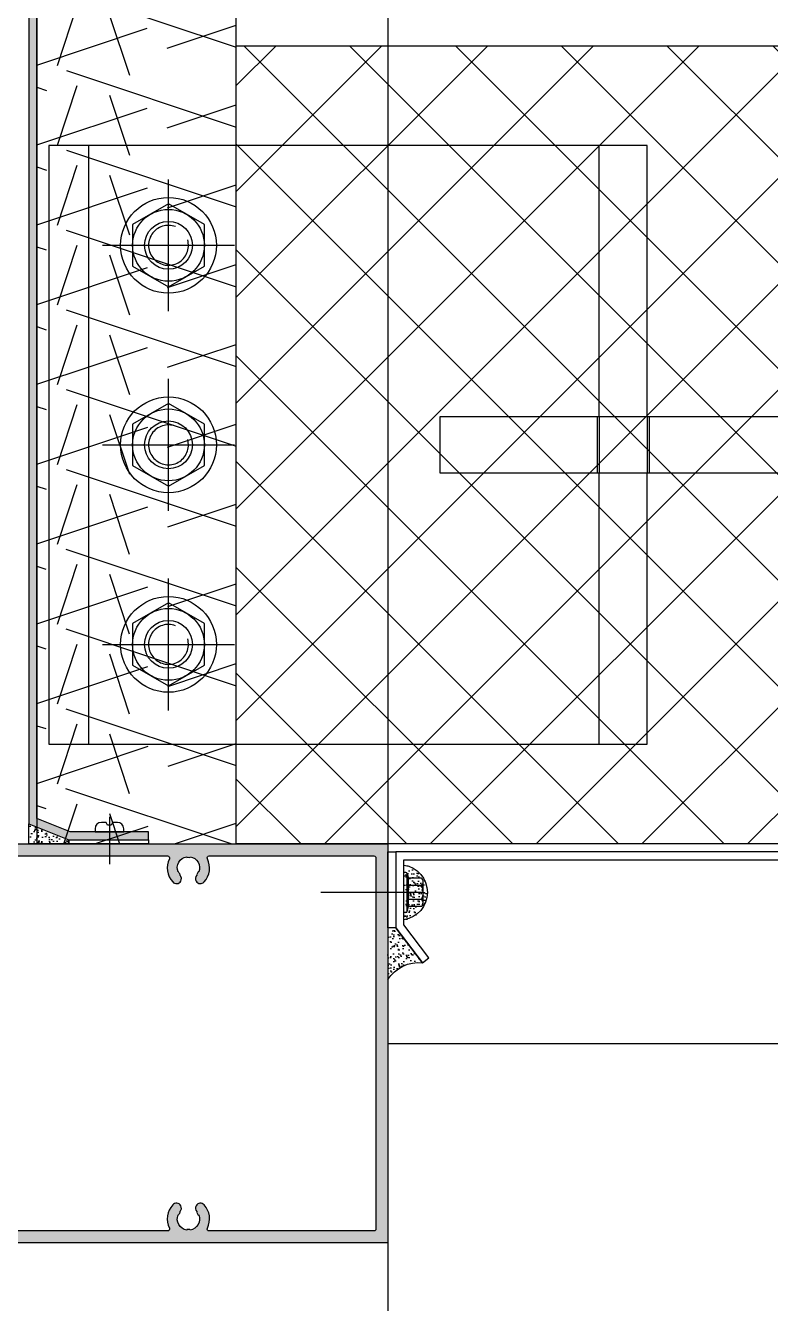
# Model space of a CAD drawing. Header units: millimetres. Extents: x 434053 to 1059003, y -2417481 to 936527.
# Drawn here: x 641178.7 to 641365.5, y -2239631.4 to -2239311.1 of the extents above; entities that cross this region are included whole.
import ezdxf

# ---------------------------------------------------------------- set-up
doc = ezdxf.new("R2010")
doc.units = ezdxf.units.MM
doc.header["$LTSCALE"] = 1000
doc.header["$MEASUREMENT"] = 0
for name, pattern in [('CENTER', [2, 1.25, -0.25, 0.25, -0.25]), ('CENTER2', [1.125, 0.75, -0.125, 0.125, -0.125]), ('HIDDEN', [9.524999999999999, 6.35, -3.175]), ('HIDDENX2', [19.049999999999997, 12.7, -6.35])]:
    doc.linetypes.add(name, pattern=pattern)
doc.layers.add('A-DETL-0001', color=4, linetype='Continuous', lineweight=15)
for name, color, linetype in [('ALUM', 1, 'Continuous'), ('DIM', 3, 'Continuous'), ('ELASTROMER-V', 241, 'Continuous'), ('EXTRUSION-V', 141, 'Continuous'), ('EXTRUSION1', 4, 'Continuous'), ('EXTRUSION2', 133, 'Continuous'), ('FASTENER', 191, 'Continuous'), ('GRID', 8, 'CENTER'), ('HZHZNEWPLOTLAYER#@$TT', 7, 'Continuous'), ('INSUL', 8, 'HIDDEN'), ('SILICONE', 8, 'Continuous'), ('STEEL', 3, 'Continuous'), ('STRUCTURE', 5, 'Continuous'), ('型材断面填充', 254, 'Continuous'), ('铝板断面填充', 14, 'Continuous')]:
    doc.layers.add(name, color=color, linetype=linetype)

# ---------------------------------------------------------------- blocks, each defined once
blk = doc.blocks.new('20211011-LC12')
at = {"layer": '型材断面填充', "linetype": 'ByBlock'}
h = blk.add_hatch(color=256, dxfattribs=at)
edge = h.paths.add_edge_path(flags=16)
edge.add_arc((44.99995046646291, 47.49991090742333), 0.5, 0, 90)
edge.add_line((44.99995046646291, 47.99991090742333), (30.99997148096008, 47.99991090742697))
edge.add_arc((30.99997148096008, 47.49991090742697), 0.5, 90, 180)
edge.add_line((30.49997148096008, 47.49991090742697), (30.49997148096008, 41.62942495593961))
edge.add_arc((29.99997148096001, 41.62942495593948), 0.5000000000000746, -60.25511870231918, 1.4722445484949276e-11, ccw=False)
edge.add_line((30.24804095014406, 41.19530338488039), (25.75187692749023, 38.62606680043245))
edge.add_arc((25.99994639667428, 38.19194522937336), 0.5000000000000722, 119.7448812976808, 180.0000000000147)
edge.add_line((25.4999463966742, 38.19194522937323), (25.4999463966742, 11.49991367585972))
edge.add_arc((25.9999463966742, 11.49991367585972), 0.5, 180, 270)
edge.add_line((25.9999463966742, 10.99991367585972), (44.99995046646291, 10.99991367585608))
edge.add_arc((44.99995046646291, 11.49991367585608), 0.5, 270, 360)
edge.add_line((45.49995046646291, 11.49991367585608), (45.49995046646291, 47.49991090742333))
edge = h.paths.add_edge_path(flags=16)
edge.add_arc((149.9999677274575, 43.99991090404912), 5.299999999982185, 154.4667710054802, 222.0225913319795)
edge.add_arc((146.9912999442908, 41.28874544056831), 1.250000000002372, 222.0225913320076, 330.0000000004409)
edge.add_arc((146.991299944308, 41.28874544058336), 1.249999999995031, 329.9999999994492, 402.0225913369761)
edge.add_arc((149.9999677272222, 43.99991090431489), 2.799999999964994, 218.5196242606471, 222.022591337007, ccw=False)
edge.add_line((147.8092620219977, 42.25611948533697), (147.9266212562216, 42.34953688277528))
edge.add_arc((149.999967727414, 43.99991090412306), 2.649999999989757, 201.4803757469475, 218.5196242551437, ccw=False)
edge.add_line((147.5340286636201, 43.02952719980749), (147.3944472071889, 42.97459982031796))
edge.add_arc((149.9999677274535, 43.99991090408348), 2.80000000000218, 98.51962425415962, 201.4803757459716, ccw=False)
edge.add_line((149.5851529126376, 46.76901340659606), (149.6073751348558, 46.62066862966822))
edge.add_arc((149.9999677274518, 43.99991090408002), 2.649999999998381, 81.48037574577779, 98.51962425422221, ccw=False)
edge.add_line((150.3925603200478, 46.62066862966822), (150.414782542266, 46.76901340658151))
edge.add_arc((149.9999677274758, 43.99991090408665), 2.799999999980847, -21.480375745893127, 81.48037574630712, ccw=False)
edge.add_line((152.605488247722, 42.97459982033251), (152.4659067912726, 43.02952719981113))
edge.add_arc((149.9999677274848, 43.99991090407001), 2.649999999963366, 321.4803757458682, 338.51962425414524, ccw=False)
edge.add_line((152.0733141986857, 42.34953688277528), (152.1906734329095, 42.25611948533697))
edge.add_arc((149.9999677274761, 43.99991090407291), 2.7999999999778, 317.9774086670887, 321.4803757458903, ccw=False)
edge.add_arc((153.0086355105848, 41.28874544055471), 1.2499999999839, 137.9774086670813, 209.9999999993287)
edge.add_arc((153.0086355105922, 41.28874544059364), 1.250000000009841, 210.0000000007027, 317.9774086799817)
edge.add_arc((149.9999677273191, 43.99991090303279), 5.299999999371392, 317.9774086799838, 385.533228998954)
edge.add_arc((155.2335133676093, 46.49991090777562), 0.5000000000005931, 89.99999999995771, 205.5332289990933, ccw=False)
edge.add_line((155.2335133676097, 46.99991090777621), (196.4999677271699, 46.99991090777621))
edge.add_arc((196.4999677271699, 46.49991090777621), 0.5, 0, 90, ccw=False)
edge.add_line((196.9999677271699, 46.49991090777621), (196.9999677271699, -46.50008909222379))
edge.add_arc((196.4999677271699, -46.50008909222379), 0.5, -90, 0, ccw=False)
edge.add_line((196.4999677271699, -47.00008909222379), (155.2335133676133, -47.00008909222379))
edge.add_arc((155.2335133676145, -46.50008909222562), 0.4999999999981668, 154.4667710009284, 269.9999999998665, ccw=False)
edge.add_arc((149.9999677273338, -44.00008908745983), 5.299999999375096, 334.4667710007754, 402.0225913199459)
edge.add_arc((153.0086355106098, -41.2889236250227), 1.250000000012796, 42.0225913198766, 149.9999999990068)
edge.add_arc((153.0086355106102, -41.28892362497651), 1.249999999990001, 150.000000000849, 222.0225913322366)
edge.add_arc((149.9999677274278, -44.00008908850176), 2.800000000031143, 38.51962425341719, 42.02259133231382, ccw=False)
edge.add_line((152.1906734329241, -42.25629766975908), (152.0733141987039, -42.34971506719739))
edge.add_arc((149.9999677274898, -44.00008908849453), 2.64999999997516, 21.48037574572578, 38.5196242539954, ccw=False)
edge.add_line((152.4659067912908, -43.02970538423688), (152.6054882477438, -42.97477800475463))
edge.add_arc((149.9999677274895, -44.00008908850669), 2.799999999987707, -81.48037574615881, 21.480375745792287, ccw=False)
edge.add_line((150.4147825422879, -46.76919159100726), (150.392560320066, -46.62084681409397))
edge.add_arc((149.99996772747, -44.00008908851306), 2.649999999991179, 261.4803757457545, 278.5196242542455, ccw=False)
edge.add_line((149.607375134874, -46.62084681409397), (149.5851529126594, -46.76919159102181))
edge.add_arc((149.9999677274713, -44.00008908850853), 2.800000000002273, 158.5196242542045, 261.48037574592416, ccw=False)
edge.add_line((147.3944472072035, -42.97477800475099), (147.5340286636383, -43.02970538423324))
edge.add_arc((149.9999677274603, -44.00008908856505), 2.650000000021864, 141.48037574496, 158.5196242529483, ccw=False)
edge.add_line((147.9266212562397, -42.34971506720103), (147.8092620220159, -42.25629766976272))
edge.add_arc((149.9999677272715, -44.00008908887715), 2.800000000074363, 137.9774086613496, 141.4803757375638, ccw=False)
edge.add_arc((146.9912999443257, -41.28892362501345), 1.249999999997598, 317.9774086631735, 390.0000000007128)
edge.add_arc((146.99129994431, -41.2889236249865), 1.249999999997777, 29.99999999928112, 137.977408668044)
edge.add_arc((149.9999677274575, -44.00008908847506), 5.299999999968509, 137.9774086678316, 205.5332289948497)
edge.add_arc((144.7664220870027, -46.50008909283886), 0.4999999993885642, -90.00000000040058, 25.533228995279387, ccw=False)
edge.add_line((144.7664220869992, -47.00008909222743), (77.23351281481882, -47.00008909222379))
edge.add_arc((77.23351281482269, -46.50008909222416), 0.4999999999996305, 154.4667710196739, 269.9999999995571, ccw=False)
edge.add_arc((71.99996717372757, -44.00008908917734), 5.2999999993676, 334.4667710195702, 402.0225913200246)
edge.add_arc((75.00863495699468, -41.28892362674407), 1.250000000014449, 42.02259132006964, 149.9999999990196)
edge.add_arc((75.00863495699342, -41.28892362669682), 1.249999999989737, 150.000000000866, 222.0225913327244)
edge.add_arc((71.99996717384312, -44.00008909023255), 2.800000000014636, 38.51962425404338, 42.02259133269388, ccw=False)
edge.add_line((74.19067287930739, -42.2562976714762), (74.07331364508718, -42.34971506891816))
edge.add_arc((71.99996717388355, -44.00008909021446), 2.64999999996647, 21.48037574586499, 38.51962425412188, ccw=False)
edge.add_line((74.46590623767406, -43.029705385954), (74.60548769412708, -42.97477800647539))
edge.add_arc((71.99996717388368, -44.0000890902311), 2.799999999978886, -81.4803757463576, 21.48037574594349, ccw=False)
edge.add_line((72.41478198867117, -46.76919159272438), (72.3925597664529, -46.62084681581109))
edge.add_arc((71.99996717385511, -44.00008909021927), 2.650000000002241, 261.4803757457505, 278.5196242542495, ccw=False)
edge.add_line((71.60737458125732, -46.62084681581109), (71.5851523590427, -46.76919159273893))
edge.add_arc((71.9999671738546, -44.00008909022566), 2.800000000002273, 158.5196242542045, 261.48037574592416, ccw=False)
edge.add_line((69.39444665358678, -42.97477800646811), (69.53402811002161, -43.02970538595036))
edge.add_arc((71.99996717384359, -44.00008909028218), 2.650000000021877, 141.4803757449602, 158.5196242529483, ccw=False)
edge.add_line((69.92662070262304, -42.34971506891816), (69.8092614683992, -42.25629767147984))
edge.add_arc((71.99996717365867, -44.00008909059759), 2.800000000079483, 137.9774086613527, 141.4803757375606, ccw=False)
edge.add_arc((68.99129939071263, -41.28892362673096), 1.24999999999467, 317.9774086630762, 390.0000000008104)
edge.add_arc((68.99129939069567, -41.28892362671115), 1.24999999999945, 29.99999999963546, 137.9774086678739)
edge.add_arc((71.99996717385162, -44.00008909019281), 5.29999999997183, 137.9774086679079, 205.5332289760399)
edge.add_arc((66.76642153256614, -46.50008909283731), 0.4999999993937493, -89.99999999983072, 25.533228975857583, ccw=False)
edge.add_line((66.76642153256762, -47.00008909223106), (53.99997437780257, -47.00008909222379))
edge.add_arc((53.99997437780257, -46.50008909222379), 0.5, 180, 270, ccw=False)
edge.add_line((53.49997437780257, -46.50008909222379), (53.49997437780257, -41.0492827536109))
edge.add_arc((52.99997437780272, -41.04928275361116), 0.4999999999998508, 3.012621394283142e-11, 60.2551187032944)
edge.add_line((53.24804384697927, -40.61516118254804), (48.75187982433636, -38.04592459819105))
edge.add_arc((48.99994929351042, -37.61180302713355), 0.4999999999937293, 179.9999999998022, 240.2551187032219, ccw=False)
edge.add_line((48.49994929351669, -37.61180302713183), (48.49994929351669, -21.42003070778082))
edge.add_line((48.49994929351669, -21.42003070778082), (51.49994818768027, -19.42003353000109))
edge.add_line((51.49994818768027, -19.42003353000109), (51.49995242101431, -10.58014171368632))
edge.add_line((51.49995242101431, -10.58014171368632), (48.49994929351669, -8.580141713686317))
edge.add_line((48.49994929351669, -8.580141713686317), (48.49994929351305, 46.49991090777621))
edge.add_arc((48.99994929351305, 46.49991090777621), 0.5, 90, 180, ccw=False)
edge.add_line((48.99994929351305, 46.99991090777621), (66.76642153254579, 46.99991090777621))
edge.add_arc((66.76642153254585, 46.49991090838004), 0.4999999993961737, -25.53322897587941, 90.00000000000648, ccw=False)
edge.add_arc((71.99996717384073, 43.99991090573047), 5.29999999998008, 154.4667710239566, 222.0225913319557)
edge.add_arc((68.99129939067411, 41.28874544225269), 1.250000000002382, 222.0225913320071, 330.0000000004407)
edge.add_arc((68.99129939069093, 41.2887454422677), 1.249999999995329, 329.9999999994593, 402.0225913369661)
edge.add_arc((71.99996717361542, 43.9999109060077), 2.799999999978036, 218.5196242606551, 222.0225913369986, ccw=False)
edge.add_line((69.80926146838101, 42.25611948702135), (69.92662070260485, 42.34953688445967))
edge.add_arc((71.99996717379726, 43.99991090580745), 2.649999999989746, 201.4803757469476, 218.5196242551439, ccw=False)
edge.add_line((69.53402811000342, 43.02952720149187), (69.39444665357223, 42.97459982200235))
edge.add_arc((71.99996717383682, 43.99991090576786), 2.800000000002193, 98.51962425415991, 201.4803757459715, ccw=False)
edge.add_line((71.58515235902087, 46.76901340828044), (71.60737458123913, 46.6206686313526))
edge.add_arc((71.9999671738351, 43.99991090576441), 2.649999999998381, 81.48037574577779, 98.51962425422221, ccw=False)
edge.add_line((72.39255976643108, 46.6206686313526), (72.41478198864934, 46.76901340826589))
edge.add_arc((71.99996717385912, 43.99991090577103), 2.799999999980847, -21.480375745893127, 81.48037574630712, ccw=False)
edge.add_line((74.60548769410525, 42.9745998220169), (74.46590623765587, 43.02952720149551))
edge.add_arc((71.99996717387123, 43.99991090575257), 2.649999999959764, 321.4803757458565, 338.51962425415684, ccw=False)
edge.add_line((74.07331364506899, 42.34953688445967), (74.19067287929283, 42.25611948702135))
edge.add_arc((71.9999671738591, 43.99991090575755), 2.799999999978197, 317.9774086670888, 321.4803757458899, ccw=False)
edge.add_arc((75.00863495696483, 41.28874544223943), 1.249999999981275, 137.9774086669939, 209.9999999994161)
edge.add_arc((75.00863495697662, 41.28874544228518), 1.25000000001437, 210.0000000009619, 317.9774086801752)
edge.add_arc((71.99996717370281, 43.99991090471644), 5.29999999937113, 317.9774086800978, 385.5332289805276)
edge.add_arc((77.23351281479559, 46.49991090777398), 0.4999999999985966, 89.99999999983879, 205.5332289805141, ccw=False)
edge.add_line((77.233512814797, 46.99991090777257), (144.7664220869701, 46.99991090778349))
edge.add_arc((144.7664220869692, 46.49991090838878), 0.49999999939471, -25.53322899462478, 89.99999999989899, ccw=False)
edge = h.paths.add_edge_path()
edge.add_arc((46.49994929364766, -48.00008909233657), 1, 89.99999999583122, 180, ccw=False)
edge.add_line((46.49994929372042, -47.00008909233657), (46.69997437796701, -47.00008909235112))
edge.add_arc((46.69997437794882, -47.30008909233584), 0.2999999999847205, 6.947971087356564e-10, 89.99999999652601, ccw=False)
edge.add_line((46.99997437793354, -47.3000890923322), (46.99997437793354, -48.00008909235839))
edge.add_arc((47.49997437792626, -48.00008909235112), 0.499999999992724, 180.0000000008338, 270.0000000008338)
edge.add_line((47.49997437793354, -48.50008909234384), (48.61719215938865, -48.50008909234384))
edge.add_arc((48.61719215938988, -48.00008909235079), 0.4999999999930509, 269.9999999998591, 299.7448812970081)
edge.add_line((48.86526162856535, -48.4342106634067), (50.24804384711024, -47.64404939566521))
edge.add_arc((49.99997437792939, -47.20992782459959), 0.5000000000041475, 299.7448812969915, 360.000000000101)
edge.add_line((50.49997437793354, -47.20992782459871), (50.49997437793354, -42.79025036010353))
edge.add_arc((49.99997437794116, -42.79025036010413), 0.4999999999923759, 6.920886986970144e-11, 60.25511870235114)
edge.add_line((50.24804384712115, -42.35612878905158), (48.86526162856899, -41.56596752128462))
edge.add_arc((48.61719215938529, -42.00008909234391), 0.5000000000000704, 60.25511870236548, 90.00000000003176)
edge.add_line((48.61719215938501, -41.50008909234384), (47.49997437793354, -41.50008909235839))
edge.add_arc((47.49997437793354, -42.00008909235839), 0.5, 90, 180)
edge.add_line((46.99997437793354, -42.00008909235839), (46.99997437792626, -42.70008909237731))
edge.add_arc((46.69997437794154, -42.70008909238095), 0.2999999999847205, -90.00000000347399, 6.947971087356564e-10, ccw=False)
edge.add_line((46.69997437792335, -43.00008909236567), (46.49994929357854, -43.00008909235112))
edge.add_arc((46.49994929365116, -42.00008909235098), 1.000000000000135, 180.0000423203751, 269.99999999583895, ccw=False)
edge.add_line((45.4999492936513, -42.00008983098087), (45.49993062815338, -16.72968895943995))
edge.add_arc((45.69993062815482, -16.72968881171576), 0.2000000000014998, 60.882262584501916, 180.0000423198632, ccw=False)
edge.add_line((45.79725179941306, -16.55496448706253), (48.20262716152502, -17.89475474253049))
edge.add_arc((48.29994833278484, -17.72003041787997), 0.1999999999999119, 240.8822625837279, 359.9999584659344)
edge.add_line((48.4999483327847, -17.72003056286121), (48.49995227616455, -12.28014185873326))
edge.add_arc((48.2999522761631, -12.2801417137521), 0.2000000000015049, 359.9999584659582, 479.1177374154966)
edge.add_line((48.20263110490487, -12.10541738909887), (45.79727371288027, -13.44519763524659))
edge.add_arc((45.69995254162206, -13.27047331059337), 0.2000000000014782, 180.0000089597035, 299.11773741549325, ccw=False)
edge.add_line((45.49995254162059, -13.27047334186864), (45.49994929364766, 7.499917070166703))
edge.add_arc((44.99994929364765, 7.499916991979271), 0.5000000000000132, 8.959619687905531e-06, 90.00001743023843)
edge.add_line((44.99994914154013, 7.999916991979262), (24.99994914161289, 7.999910907685262))
edge.add_arc((24.99994929372225, 7.499910907683454), 0.5000000000018305, 90.00001743044888, 179.9999999997929)
edge.add_line((24.49994929372042, 7.499910907685262), (24.49994929372042, 4.999910907685262))
edge.add_arc((24.99994929372042, 4.999910907685262), 0.5, 180, 270)
edge.add_line((24.99994929372042, 4.499910907685262), (26.99994929372042, 4.499910907685262))
edge.add_arc((26.99994929372042, 3.999910907685262), 0.5, 0, 90, ccw=False)
edge.add_line((27.49994929372042, 3.999910907685262), (27.49994929372042, 2.999910907685262))
edge.add_arc((26.99994929372042, 2.999910907685262), 0.5, -90, 0, ccw=False)
edge.add_line((26.99994929372042, 2.499910907685262), (22.99994929372042, 2.499910907685262))
edge.add_arc((22.99994929372042, 2.999910907685262), 0.5, 180, 270, ccw=False)
edge.add_line((22.49994929372042, 2.999910907685262), (22.49994929372042, 7.499910907685262))
edge.add_arc((21.99994929372042, 7.499910907685262), 0.5, 0, 90)
edge.add_line((21.99994929372042, 7.999910907685262), (2.49994929372042, 7.999910907685262))
edge.add_arc((2.49994929372042, 7.499910907685262), 0.5, 90, 180)
edge.add_line((1.99994929372042, 7.499910907685262), (1.99994929372042, 5.999910907685262))
edge.add_arc((2.49994929372042, 5.999910907685262), 0.5, 180, 270)
edge.add_line((2.49994929372042, 5.499910907685262), (4.49994929372042, 5.499910907685262))
edge.add_arc((4.49994929372042, 4.999910907685262), 0.5, 0, 90, ccw=False)
edge.add_line((4.99994929372042, 4.999910907685262), (4.99994929372042, 3.999910907685262))
edge.add_arc((4.49994929372042, 3.999910907685262), 0.5, -90, 0, ccw=False)
edge.add_line((4.49994929372042, 3.499910907685262), (0.4999492937204195, 3.499910907685262))
edge.add_arc((0.4999492937204195, 3.999910907685262), 0.5, 180, 270, ccw=False)
edge.add_line((-5.070627958048135e-05, 3.999910907685262), (-5.070627594250254e-05, 10.49991090768526))
edge.add_arc((0.4999492937240599, 10.49991090768526), 0.5000000000000024, 90.00000795535311, 180.0000000000002, ccw=False)
edge.add_line((0.4999492243005079, 10.99991090768526), (22.99994646609412, 10.99991403180684))
edge.add_arc((22.99994639666874, 11.49991403181229), 0.50000000000546, 270.0000079555617, 359.9999999997918)
edge.add_line((23.4999463966742, 11.49991403181048), (23.4999463966742, 41.99990875912408))
edge.add_arc((24.4999463966742, 41.99990875912408), 1, 89.99999999583122, 180, ccw=False)
edge.add_line((24.49994639674696, 42.99990875912408), (24.69997148099355, 42.99990875910953))
edge.add_arc((24.69997148096809, 42.69990875912481), 0.2999999999847205, -6.947971087356564e-10, 89.99999999513642, ccw=False)
edge.add_line((24.99997148095281, 42.69990875912117), (24.99997148096008, 41.99990875910225))
edge.add_arc((25.49997148096008, 41.99990875910225), 0.5, 180, 270)
edge.add_line((25.49997148096008, 41.49990875910225), (26.61718926241156, 41.49990875910225))
edge.add_arc((26.61718926241183, 41.99990875910233), 0.500000000000071, 269.9999999999682, 299.7448812976345)
edge.add_line((26.86525873159553, 41.56578718804303), (28.2480409501477, 42.35594845580999))
edge.add_arc((27.99997148096771, 42.79007002686254), 0.4999999999923757, 299.7448812976489, 359.9999999999308)
edge.add_line((28.49997148096008, 42.79007002686194), (28.49997148096008, 47.20974749135712))
edge.add_arc((27.99997148095594, 47.209747491358), 0.5000000000041496, 359.999999999899, 420.2551187030085)
edge.add_line((28.24804095013678, 47.64386906242362), (26.86525873159189, 48.43403033016511))
edge.add_arc((26.61718926241642, 47.9999087591092), 0.4999999999930516, 60.25511870299184, 90.00000000014089)
edge.add_line((26.6171892624152, 48.49990875910225), (25.49997148096008, 48.49990875910225))
edge.add_arc((25.49997148096008, 47.99990875910225), 0.5, 90, 180)
edge.add_line((24.99997148096008, 47.99990875910225), (24.99997148096008, 47.29990875909061))
edge.add_arc((24.69997148096809, 47.29990875908697), 0.2999999999919964, -90.00000000347399, 6.947971087356564e-10, ccw=False)
edge.add_line((24.6999714809499, 46.99990875909498), (24.49997148088733, 46.99990875910953))
edge.add_arc((24.49997148096008, 47.99990875910952), 0.9999999999999929, 180.0000000008334, 269.9999999958314, ccw=False)
edge.add_line((23.49997148096008, 47.99990875909498), (23.49997148093098, 49.99991090739422))
edge.add_line((23.49997148093098, 49.99991090739422), (199.9999677273008, 49.99991090771437))
edge.add_line((199.9999677273008, 49.99991090771437), (199.9999677273008, -50.00008909228563))
edge.add_line((199.9999677273008, -50.00008909228563), (45.49997437790444, -50.00008909228563))
edge.add_line((45.49997437790444, -50.00008909228563), (45.49994929364766, -48.00008909233657))
at = {"color": 0, "linetype": 'ByBlock', "elevation": -4.022694582720726e-08}
for points in [[(45.49994929364766, -48.00008909233657, -0.4142135623944058), (46.49994929372042, -47.00008909233657), (46.69997437796701, -47.00008909235112, -0.4142135623517843), (46.99997437793354, -47.3000890923322), (46.99997437793354, -48.00008909235839, 0.414213562373095), (47.49997437793354, -48.50008909234384), (48.61719215938865, -48.50008909234384, 0.1305202039166724), (48.86526162856535, -48.4342106634067), (50.24804384711024, -47.64404939566521, 0.2691426359081674), (50.49997437793354, -47.20992782459871), (50.49997437793354, -42.79025036010353, 0.269142635904296), (50.24804384712115, -42.35612878905158), (48.86526162856899, -41.56596752128462, 0.130520203918967), (48.61719215938501, -41.50008909234384), (47.49997437793354, -41.50008909235839, 0.414213562373095), (46.99997437793354, -42.00008909235839), (46.99997437792626, -42.70008909237731, -0.4142135623944058), (46.69997437792335, -43.00008909236567), (46.49994929357854, -43.00008909235112, -0.4142133460121555), (45.4999492936513, -42.00008983098087), (45.49993062815338, -16.72968895943995, -0.5722290760880104), (45.79725179941306, -16.55496448706253), (48.20262716152502, -17.89475474253049, 0.5722285904042371), (48.4999483327847, -17.72003056286121), (48.49995227616455, -12.28014185873326, 0.5722290715364698), (48.20263110490487, -12.10541738909887), (45.79727371288027, -13.44519763524659, -0.5722287790728575), (45.49995254162059, -13.27047334186864), (45.49994929364766, 7.499917070166703, 0.4142136056744826), (44.99994914154013, 7.999916991979262), (24.99994914161289, 7.999910907685262, 0.4142134732684375), (24.49994929372042, 7.499910907685262), (24.49994929372042, 4.999910907685262, 0.414213562373095), (24.99994929372042, 4.499910907685262), (26.99994929372042, 4.499910907685262, -0.414213562373095), (27.49994929372042, 3.999910907685262), (27.49994929372042, 2.999910907685262, -0.414213562373095), (26.99994929372042, 2.499910907685262), (22.99994929372042, 2.499910907685262, -0.414213562373095), (22.49994929372042, 2.999910907685262), (22.49994929372042, 7.499910907685262, 0.414213562373095), (21.99994929372042, 7.999910907685262), (2.49994929372042, 7.999910907685262, 0.414213562373095), (1.99994929372042, 7.499910907685262), (1.99994929372042, 5.999910907685262, 0.414213562373095), (2.49994929372042, 5.499910907685262), (4.49994929372042, 5.499910907685262, -0.414213562373095), (4.99994929372042, 4.999910907685262), (4.99994929372042, 3.999910907685262, -0.414213562373095), (4.49994929372042, 3.499910907685262), (0.4999492937204195, 3.499910907685262, -0.414213562373095), (-5.070627958048135e-05, 3.999910907685262), (-5.070627594250254e-05, 10.49991090768526, -0.4142135217057218), (0.4999492243005079, 10.99991090768526), (22.99994646609412, 10.99991403180684, 0.4142135217035907), (23.4999463966742, 11.49991403181048), (23.4999463966742, 41.99990875912408, -0.414213562394405), (24.49994639674696, 42.99990875912408), (24.69997148099355, 42.99990875910953, -0.414213562351785), (24.99997148095281, 42.69990875912117), (24.99997148096008, 41.99990875910225, 0.414213562373095), (25.49997148096008, 41.49990875910225), (26.61718926241156, 41.49990875910225, 0.130520203918967), (26.86525873159553, 41.56578718804303), (28.2480409501477, 42.35594845580999, 0.2691426359042959), (28.49997148096008, 42.79007002686194), (28.49997148096008, 47.20974749135712, 0.2691426359081674), (28.24804095013678, 47.64386906242362), (26.86525873159189, 48.43403033016511, 0.1305202039166723), (26.6171892624152, 48.49990875910225), (25.49997148096008, 48.49990875910225, 0.414213562373095), (24.99997148096008, 47.99990875910225), (24.99997148096008, 47.29990875909061, -0.4142135623944066), (24.6999714809499, 46.99990875909498), (24.49997148088733, 46.99990875910953, -0.4142135623475247), (23.49997148096008, 47.99990875909498), (23.49997148093098, 49.99991090739422), (199.9999677273008, 49.99991090771437), (199.9999677273008, -50.00008909228563), (45.49997437790444, -50.00008909228563)], [(45.49995046646291, 47.49991090742333, 0.414213562373095), (44.99995046646291, 47.99991090742333), (30.99997148096008, 47.99991090742697, 0.414213562373095), (30.49997148096008, 47.49991090742697), (30.49997148096008, 41.62942495593961, -0.2691426359045379), (30.24804095014406, 41.19530338488039), (25.75187692749023, 38.62606680043245, 0.2691426359045379), (25.4999463966742, 38.19194522937323), (25.4999463966742, 11.49991367585972, 0.414213562373095), (25.9999463966742, 10.99991367585972), (44.99995046646291, 10.99991367585608, 0.414213562373095), (45.49995046646291, 11.49991367585608)], [(145.2175898140995, 46.28439366687235, 0.303612677781129), (146.0626987766409, 40.45196597652466, 0.5094012912317363), (148.0738316990282, 40.66374544057544, 0.3250286796901563), (147.9199011118799, 42.12552490470262, -0.0152857676314269), (147.8092620219977, 42.25611948533697), (147.9266212562216, 42.34953688277528, -0.07448503859026177), (147.5340286636201, 43.02952719980749), (147.3944472071889, 42.97459982031796, -0.482131661328402), (149.5851529126376, 46.76901340659606), (149.6073751348558, 46.62066862966822, -0.07448503859135051), (150.3925603200478, 46.62066862966822), (150.414782542266, 46.76901340658151, -0.4821316613304922), (152.605488247722, 42.97459982033251), (152.4659067912726, 43.02952719981113, -0.07448503859061623), (152.0733141986857, 42.34953688277528), (152.1906734329095, 42.25611948533697, -0.01528576764208331), (152.0800343429619, 42.12552490460075, 0.3250286796646886), (151.9261037558608, 40.66374544057544, 0.5094012912913376), (153.9372366784228, 40.4519659767393, 0.3036126777452485), (154.7823456399492, 46.28439366596285, -0.5516495924069597), (155.2335133676097, 46.99991090777621), (196.4999677271699, 46.99991090777621, -0.414213562373095), (196.9999677271699, 46.49991090777621), (196.9999677271699, -46.50008909222379, -0.414213562373095), (196.4999677271699, -47.00008909222379), (155.2335133676133, -47.00008909222379, -0.5516495924058413), (154.7823456399565, -46.28457185041407, 0.3036126777462038), (153.9372366784446, -40.45214416116869, 0.5094012912905193), (151.926103755879, -40.66392362499755, 0.3250286796605349), (152.0800343429728, -42.12570308901559, -0.01528576764249802), (152.1906734329241, -42.25629766975908), (152.0733141987039, -42.34971506719739, -0.074485038590583), (152.4659067912908, -43.02970538423688), (152.6054882477438, -42.97477800475463, -0.4821316613291534), (150.4147825422879, -46.76919159100726), (150.392560320066, -46.62084681409397, -0.0744850385915551), (149.607375134874, -46.62084681409397), (149.5851529126594, -46.76919159102181, -0.4821316613279064), (147.3944472072035, -42.97477800475099), (147.5340286636383, -43.02970538423324, -0.0744850385893488), (147.9266212562397, -42.34971506720103), (147.8092620220159, -42.25629766976272, -0.0152857676307917), (147.9199011119017, -42.125703089132, 0.3250286796902154), (148.0738316990464, -40.66392362500119, 0.5094012912335459), (146.0626987766627, -40.45214416094677, 0.3036126777836012), (145.2175898141249, -46.28457185131992, -0.5516495923872767), (144.7664220869992, -47.00008909222743), (77.23351281481882, -47.00008909222379, -0.5516495922973828), (76.78234508709284, -46.28457185055959, 0.3036126776570114), (75.9372361248279, -40.45214416288582, 0.5094012912895279), (73.92610320226231, -40.66392362671832, 0.3250286796628074), (74.08003378936337, -42.12570309074363, -0.01528576764142399), (74.19067287930739, -42.2562976714762), (74.07331364508718, -42.34971506891816, -0.07448503859052753), (74.46590623767406, -43.029705385954), (74.60548769412708, -42.97477800647539, -0.4821316613310349), (72.41478198867117, -46.76919159272438), (72.3925597664529, -46.62084681581109, -0.07448503859158971), (71.60737458125732, -46.62084681581109), (71.5851523590427, -46.76919159273893, -0.4821316613279064), (69.39444665358678, -42.97477800646811), (69.53402811002161, -43.02970538595036, -0.0744850385893488), (69.92662070262304, -42.34971506891816), (69.8092614683992, -42.25629767147984, -0.01528576763076372), (69.91990055828501, -42.12570309084913, 0.325028679691156), (70.07383114542972, -40.66392362671832, 0.5094012912306646), (68.06269822304967, -40.45214416266754, 0.3036126776935992), (67.2175892597661, -46.28457185146908, -0.551649592273514), (66.76642153256762, -47.00008909223106), (53.99997437780257, -47.00008909222379, -0.414213562373095), (53.49997437780257, -46.50008909222379), (53.49997437780257, -41.0492827536109, 0.2691426359088933), (53.24804384697927, -40.61516118254804), (48.75187982433636, -38.04592459819105, -0.2691426359096191), (48.49994929351669, -37.61180302713183), (48.49994929351669, -21.42003070778082), (51.49994818768027, -19.42003353000109), (51.49995242101431, -10.58014171368632), (48.49994929351669, -8.580141713686317), (48.49994929351305, 46.49991090777621, -0.414213562373095), (48.99994929351305, 46.99991090777621), (66.76642153254579, 46.99991090777621, -0.5516495922746322), (67.21758925974791, 46.28439366701059, 0.3036126776929656), (68.0626982230242, 40.45196597820905, 0.5094012912317363), (70.07383114541153, 40.66374544225982, 0.3250286796900571), (69.91990055826318, 42.125524906387, -0.01528576763135572), (69.80926146838101, 42.25611948702135), (69.92662070260485, 42.34953688445967, -0.07448503859026177), (69.53402811000342, 43.02952720149187), (69.39444665357223, 42.97459982200235, -0.482131661328402), (71.58515235902087, 46.76901340828044), (71.60737458123913, 46.6206686313526, -0.07448503859135058), (72.39255976643108, 46.6206686313526), (72.41478198864934, 46.76901340826589, -0.4821316613304922), (74.60548769410525, 42.9745998220169), (74.46590623765587, 43.02952720149551, -0.07448503859071826), (74.07331364506899, 42.34953688445967), (74.19067287929283, 42.25611948702135, -0.01528576764208109), (74.08003378934518, 42.12552490628514, 0.3250286796655306), (73.92610320224412, 40.66374544225982, 0.5094012912909773), (75.93723612481335, 40.45196597843096, 0.3036126776568941), (76.78234508706737, 46.28439366610837, -0.5516495923018961), (77.233512814797, 46.99991090777257), (144.7664220869701, 46.99991090778349, -0.5516495923807181)]]:
    blk.add_lwpolyline(points, format="xyb", close=True, dxfattribs=at)
blk = doc.blocks.new('*U341')
at = {"linetype": 'CENTER2', "ltscale": 0.5}
blk.add_line((0, 5.682552812322683), (0, -12.18191840410441), dxfattribs=at)
at = {"color": 0, "linetype": 'ByBlock'}
blk.add_lwpolyline([(-0.6749999999992724, 2.506874680595502), (-1.174999999999272, 3.599999999998545), (-2.999999999998181, 3.600000000002183, 0.4142135623730951), (-5.399999999999636, 1.200000000000728), (-5.399999999999636, 0), (5.399999999999636, 0), (5.400000000001455, 1.19999999999709, 0.4142135623730951), (3.000000000001819, 3.599999999998545), (1.174999999999272, 3.599999999998545), (0.6749999999992724, 2.506874680595502)], format="xyb", close=True, dxfattribs=at)
blk = doc.blocks.new('*U552')
at = {"layer": 'INSUL'}
h = blk.add_hatch(dxfattribs=at)
h.set_pattern_fill('钻石形', color=256, scale=2.5, style=0, pattern_type=2)
h.set_pattern_definition([(161.57, (-389.9999927866011, 4.500000000016411), (-20.00140612595636, -0.0017275865377142), [-142.3, 15.8]), (18.43, (-394.9999927866011, 4.500000000016411), (-20.00140612595636, 0.0017275865377164), [-142.3, 15.8]), (108.43, (-389.9999927866011, 4.500000000016411), (9.996384096633898, -50.00437910815975), [47.42499999999998, -110.675]), (71.57, (-394.9999927866011, 4.500000000016411), (9.996384096633903, 50.00437910815975), [47.42499999999999, -110.675])])
h.paths.add_polyline_path([(-392.4999927866011, 2.00000000001641), (0, 2.000000000014551), (0, 52.00000000001454), (-392.4999927866011, 52.00000000001641)])
at = {"layer": 'SILICONE'}
h = blk.add_hatch(dxfattribs=at)
h.set_pattern_fill('AR-SAND', color=256, angle=360, style=0)
h.set_pattern_definition([(37.50000000000001, (-97272.62875093194, -18845.211353078), (-0.0629933581096077, 1.926823769013158), [0, -1.52, 0, -1.7, 0, -1.625]), (7.499999999999977, (-97272.62875093194, -18845.211353078), (1.769776705267727, 2.822146065229739), [0, -0.82, 0, -1.37, 0, -0.525]), (327.5, (-97273.85875093189, -18845.211353078), (3.114141861751495, 0.0056590535369642), [0, -0.5, 0, -1.8, 0, -2.35]), (317.5, (-97273.85875093189, -18845.211353078), (3.006126604572293, 0.8776755649342485), [0, -0.2499999999999994, 0, -1.179999999999995, 0, -1.349999999999995])])
h.paths.add_polyline_path([(-5, 0), (-1, 10), (0, 10), (0, 0)])
at = {"layer": 'ALUM', "linetype": 'ByBlock'}
blk.add_lwpolyline([(-392.4999927866011, -1.269249032229228e-11), (-5, -1.45519e-11), (-1, 10), (-1, 30), (-3, 30), (-3, 10.3851648071286), (-6.35406592284562, 1.999999999985448), (-392.4999927866011, 1.999999999987307)], dxfattribs=at)
at = {"layer": 'ELASTROMER-V', "linetype": 'HIDDEN'}
blk.add_lwpolyline([(0, 29.99999106871837), (0, 9.999991068718373), (-1, 9.999991068718373), (-1, 29.99999106871837)], close=True, dxfattribs=at)
at = {"layer": 'INSUL'}
blk.add_lwpolyline([(-392.4999927866011, 2.00000000001641), (0, 2.000000000014551), (0, 52.00000000001454), (-392.4999927866011, 52.00000000001641)], close=True, dxfattribs=at)
at = {"layer": 'SILICONE'}
blk.add_lwpolyline([(-5, 0), (-1, 10), (0, 10), (0, 0)], close=True, dxfattribs=at)
at = {"layer": 'FASTENER', "xscale": 0.6666666666666666, "yscale": 0.6666666666666666, "zscale": 0.6666666666666666, "rotation": 90.00000000000004}
blk.add_blockref('*U341', (-3, 20.19258240355703), dxfattribs=at)
blk = doc.blocks.new('*U550')
at = {"linetype": 'ByBlock', "lineweight": -2}
for p, q in [((-3.542857142858338, 4.400000000008731), (-3.542857142858338, 1.14285714286234)), ((2.657142857144208, 4.857142857152212), (-2.657142857144208, 4.857142857152212)), ((-1.77142857142826, 4.400000000008731), (-1.77142857142826, 1.14285714286234)), ((1.77142857142826, 4.400000000008731), (1.77142857142826, 1.14285714286234)), ((3.542857142858338, 4.400000000008731), (3.542857142858338, 1.14285714286234)), ((-5.028571428571013, 0.5142857142927824), (-5.028571428571013, 7.275957614183426e-12)), ((5.028571428571013, 7.275957614183426e-12), (-5.028571428571013, 7.275957614183426e-12)), ((-4.685714285715221, 0.857142857152212), (-3.542857142858338, 1.14285714286234)), ((4.685714285715221, 0.857142857152212), (-4.685714285715221, 0.857142857152212)), ((3.542857142858338, 1.14285714286234), (-3.542857142858338, 1.14285714286234)), ((-2.332922000361577, 0.857142857152212), (-1.77142857142826, 1.14285714286234)), ((2.458636286075489, 0.857142857152212), (1.77142857142826, 1.14285714286234)), ((4.685714285715221, 0.857142857152212), (3.542857142858338, 1.14285714286234)), ((5.028571428571013, 0.5142857142927824), (5.028571428571013, 7.275957614183426e-12))]:
    blk.add_line(p, q, dxfattribs=at)
for centre, radius, start, end in [((-2.657142857144208, 3.770535714291327), 1.086607142857136, 35.40085557752613, 144.5991444224739), ((0, 1.196428571434808), 3.660714285714072, 61.05941179989344, 118.9405882001066), ((2.657142857144208, 3.770535714291327), 1.086607142857129, 35.40085557752613, 144.5991444224739), ((-4.685714285715221, 0.5142857142927824), 0.3428571428571428, 90, 180), ((4.685714285715221, 0.5142857142927824), 0.3428571428571428, 0, 90)]:
    blk.add_arc(centre, radius, start, end, dxfattribs=at)
at = {"layer": 'GRID', "ltscale": 0.5}
blk.add_line((0, 4.857142857159488), (0, -20.8138588388405), dxfattribs=at)
blk = doc.blocks.new('20221206.181723')
at = {"layer": 'INSUL'}
h = blk.add_hatch(dxfattribs=at)
h.set_pattern_fill('ANSI37', color=256, scale=150)
h.set_pattern_definition([(45, (-111075.5312754079, -49070.27946182476), (-13.25825214724776, 13.25825214724777), []), (135, (-111075.5312754079, -49070.27946182476), (-13.25825214724777, -13.25825214724776), [])])
h.paths.add_polyline_path([(312.0000372168142, 2110.571656515211), (699.9999947848264, 2110.571656647211), (699.9999947848846, 1910.571656546876), (312.0000372168433, 1910.571656414861)])
at = {"layer": 'SILICONE', "linetype": 'ByBlock'}
h = blk.add_hatch(dxfattribs=at)
h.set_pattern_fill('AR-SAND', color=256, angle=-1.272221872585407e-14, style=0)
h.set_pattern_definition([(37.49999999999999, (-11133.24966914125, -1497.033787722656), (-0.06299335810960771, 1.926823769013158), [0, -1.519999999999999, 0, -1.699999999999999, 0, -1.624999999999999]), (7.499999999999979, (-11133.24966914125, -1497.033787722656), (1.769776705267727, 2.82214606522974), [0, -0.8199999999999998, 0, -1.37, 0, -0.5249999999999999]), (327.5, (-11134.47966914123, -1497.033787722656), (3.114141861751495, 0.005659053536964137), [0, -0.5, 0, -1.8, 0, -2.35]), (317.4999999999999, (-11134.47966914123, -1497.033787722656), (3.006126604572293, 0.8776755649342486), [0, -0.25, 0, -1.179999999999999, 0, -1.35])])
edge = h.paths.add_edge_path()
edge.add_arc((352.9567387376155, 1898.411854352235), 6.939381577471416, 278.64636112624754, 441.3536388285397, ccw=False)
edge.add_line((353.9999731019489, 1891.551338428573), (353.9999731073622, 1905.272370275081))
h = blk.add_hatch(dxfattribs=at)
h.set_pattern_fill('AR-SAND', color=256, style=0)
h.set_pattern_definition([(37.50000000000001, (-11136.70070143481, -1481.457048653319), (-0.0629933581096082, 1.926823769013158), [0, -1.52, 0, -1.7, 0, -1.625]), (7.499999999999999, (-11136.70070143481, -1481.457048653319), (1.769776705267727, 2.82214606522974), [0, -0.82, 0, -1.37, 0, -0.525]), (327.5, (-11137.93070143485, -1481.457048653319), (3.114141861751495, 0.0056590535369649), [0, -0.5, 0, -1.8, 0, -2.35]), (317.5, (-11137.93070143485, -1481.457048653319), (3.006126604572293, 0.8776755649342494), [0, -0.25, 0, -1.179999999999999, 0, -1.35])])
edge = h.paths.add_edge_path()
edge.add_line((349.9999406218994, 1889.561333308564), (349.9999406218994, 1876.571688791038))
edge.add_arc((357.7573118022693, 1871.679748353089), 9.17103532206027, 84.095984771568, 147.7637178020272, ccw=False)
edge.add_line((358.7006650777766, 1880.802136937011), (351.9999406218994, 1889.561333308564))
edge.add_line((351.9999406218994, 1889.561333308564), (349.9999406218994, 1889.561333308564))
at = {"layer": '铝板断面填充', "linetype": 'ByBlock'}
blk.add_hatch(color=256, dxfattribs=at).paths.add_polyline_path([(290.0000282855472, 1911.571656414861), (270.0000372168142, 1911.571656414861), (260.0000372168142, 1915.571656414861), (260.0000372168142, 2303.071649201462), (262.0000372168142, 2303.071649201462), (262.0000372168142, 1916.925722337706), (270.3852020239574, 1913.571656414861), (290.0000372168142, 1913.571656414861)])
at = {"layer": 'ELASTROMER-V', "linetype": 'HIDDEN'}
blk.add_lwpolyline([(349.9999881341646, 1908.571702115369), (351.9999881341355, 1908.571702115369), (351.9999406218994, 1889.56133593015), (349.9999406218994, 1889.56133593015)], close=True, dxfattribs=at)
at = {"layer": 'EXTRUSION-V'}
blk.add_line((349.9999881343974, 2750.85458488857, -6.746124249023136e-08), (349.9999131746881, 0, -6.746124249023136e-08), dxfattribs=at)
at = {"layer": 'INSUL', "elevation": -2.723429666302382e-08}
blk.add_lwpolyline([(312.0000372168142, 2110.571656515211), (699.9999947848264, 2110.571656647211), (699.9999947848846, 1910.571656546876), (312.0000372168433, 1910.571656414861)], close=True, dxfattribs=at)
at = {"layer": 'SILICONE'}
for points in [[(353.9999731073622, 1905.272370275081, -0.8594320421947705), (353.9999731019489, 1891.551338428573)], [(349.9999406218994, 1889.561333308564), (349.9999406218994, 1876.571688791038, -0.285177042688199), (358.7006650777766, 1880.802136937011), (351.9999406218994, 1889.561333308564)]]:
    blk.add_lwpolyline(points, format="xyb", close=True, dxfattribs=at)
at = {"layer": 'STEEL'}
blk.add_lwpolyline([(697.9999947848846, 1908.571656418426), (698.0000122413039, 1908.571702115369), (351.9999881341355, 1908.571702115369), (351.9999406218994, 1889.561333308578), (358.7006650777766, 1880.802136937011), (360.2744485291769, 1882.03631911485), (353.9999406218994, 1890.25201991263), (354.0000055874116, 1906.571688791038), (699.9999542355072, 1906.571688791038), (699.9999367790879, 1906.571716942533), (778.6861230331706, 1906.571656418426), (786.9018238309654, 1900.297148511148), (788.1360060087754, 1901.870931962549), (779.3768096372369, 1908.571656418426)], close=True, dxfattribs=at)
at = {"layer": 'STRUCTURE', "linetype": 'HIDDENX2', "elevation": -6.746124249023129e-08}
blk.add_lwpolyline([(349.9999664024217, 1860.572299066989), (1649.999966476578, 1860.572299066233), (1649.999966476578, 2110.571656418168), (3252.702025566425, 2110.57165641816)], dxfattribs=at)
at = {"layer": 'DIM', "rotation": 270}
blk.add_blockref('*U552', (260.0000372168142, 1910.571656414861, -2.723429666302403e-08), dxfattribs=at)
at = {"layer": 'EXTRUSION1'}
blk.add_blockref('20211011-LC12', (149.9999947847682, 1860.571656415254, -2.723429666302403e-08), dxfattribs=at)
at = {"layer": 'FASTENER', "rotation": 269.9998805842413}
blk.add_blockref('*U550', (353.9999731046555, 1898.411854351827), dxfattribs=at)
blk = doc.blocks.new('M12.1')
at = {"color": 0, "linetype": 'ByBlock'}
blk.add_lwpolyline([(-5.196152422706632, 9), (-10.39230484541326, 0), (-5.196152422706632, -9), (5.196152422706632, -9), (10.39230484541326, 0), (5.196152422706632, 9)], close=True, dxfattribs=at)
for radius in [12, 9, 6]:
    blk.add_circle((0, 0), radius, dxfattribs=at)
at = {"color": 0, "linetype": 'HIDDEN'}
blk.add_arc((0, 0), 5, 159.3075460409474, 105.8058958902969, dxfattribs=at)
blk = doc.blocks.new('A$C6AE5520D')
at = {"layer": 'A-DETL-0001'}
for p, q in [((15377.23600024136, 16865.13669899879), (15202.23600024136, 16865.13669899879)), ((15377.23600024136, 16765.13669899875), (15377.23600024136, 16865.13669899879)), ((15202.23600024136, 16765.13669899875), (15377.23600024136, 16765.13669899875))]:
    blk.add_line(p, q, dxfattribs=at)
at = {"layer": 'EXTRUSION-V', "linetype": 'HIDDEN'}
for p, q in [((15429.7404499659, 16972.13673735804, -4.821175144131935e-08), (15429.7404499659, 16958.13673735804, -4.821175144131935e-08)), ((15430.24044996584, 16972.13673735804, -4.821175144131935e-08), (15430.24044996584, 16958.13673735804, -4.821175144131935e-08)), ((15442.2404499659, 16972.13673735804, -4.821175144131935e-08), (15442.2404499659, 16958.13673735804, -4.821175144131935e-08)), ((15442.7404499659, 16972.13673735804, -4.821175144131935e-08), (15442.7404499659, 16958.13673735804, -4.821175144131935e-08))]:
    blk.add_line(p, q, dxfattribs=at)
at = {"layer": 'EXTRUSION2'}
for p, q in [((15302.24022605826, 16890.1352459885, -4.821175121927475e-08), (15302.24022605826, 17040.13822872754, -4.821175121927475e-08)), ((15430.24044996584, 16972.13673735804, -4.821175144131935e-08), (15430.24044996584, 17040.13822872754, -4.821175144131935e-08)), ((15430.24044996584, 16890.1352459885, -4.821175144131935e-08), (15430.24044996584, 16958.13673735804, -4.821175144131935e-08))]:
    blk.add_line(p, q, dxfattribs=at)
at = {"layer": 'EXTRUSION2', "elevation": -4.821175144131935e-08}
blk.add_lwpolyline([(15442.2404499659, 16972.13673735804), (15442.24044996584, 17040.13822872754), (15292.24022605826, 17040.13822872754), (15292.24022605826, 16890.1352459885), (15442.2404499659, 16890.1352459885), (15442.2404499659, 16958.13673735804)], dxfattribs=at)
blk.add_lwpolyline([(15512.11318821929, 16972.13673735804), (15390.24044996584, 16972.13673735804), (15390.24044996584, 16958.13673735804), (15531.05769661712, 16958.13673735804, -0.2764679990651335)], format="xyb", dxfattribs=at)
at = {"layer": 'GRID'}
for p, q in [((15322.24022605826, 16998.60893034837, -4.821175121927475e-08), (15322.24022605826, 17031.66752710666, -4.821175121927475e-08)), ((15305.71092767912, 17015.13822872751, -4.821175121927475e-08), (15338.7695244374, 17015.13822872751, -4.821175121927475e-08)), ((15322.24022605826, 16948.60743897889, -4.821175121927475e-08), (15322.24022605826, 16981.66603573718, -4.821175121927475e-08)), ((15305.71092767912, 16965.13673735804, -4.821175121927475e-08), (15338.7695244374, 16965.13673735804, -4.821175121927475e-08)), ((15322.24022605826, 16898.60594760939, -4.821175121927475e-08), (15322.24022605826, 16931.66454436768, -4.821175121927475e-08)), ((15305.71092767912, 16915.13524598853, -4.821175121927475e-08), (15338.7695244374, 16915.13524598853, -4.821175121927475e-08))]:
    blk.add_line(p, q, dxfattribs=at)
blk.add_blockref('20221206.181723', (15027.23600024133, 14954.56504258235))
at = {"layer": 'FASTENER', "rotation": 270}
for p in [(15322.24022605826, 17015.13822872751, -4.821175121927475e-08), (15322.24022605826, 16965.13673735804, -4.821175121927475e-08), (15322.24022605826, 16915.13524598853, -4.821175121927475e-08)]:
    blk.add_blockref('M12.1', p, dxfattribs=at)

msp = doc.modelspace()

# ---------------------------------------------------------------- block references
at = {"layer": 'HZHZNEWPLOTLAYER#@$TT'}
msp.add_blockref('A$C6AE5520D', (625892.3158360333, -2256381.346538838), dxfattribs=at)

doc.saveas('drawing.dxf')
